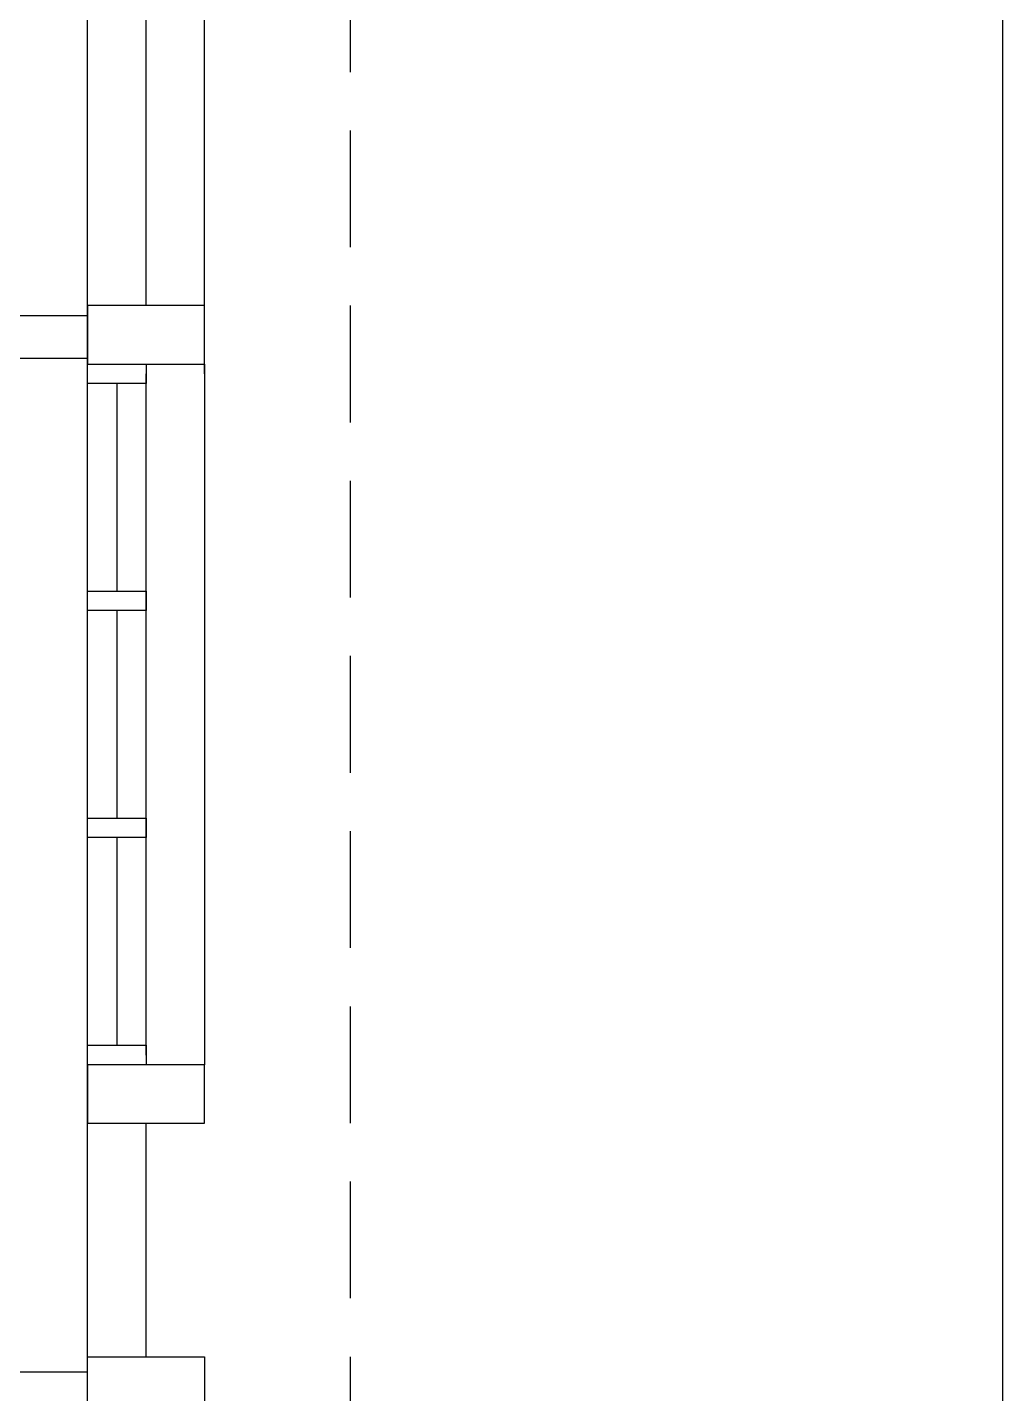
# Model space of a CAD drawing. Header units: inches. Extents: x 16928 to 514628, y -1471 to 241387.
# Drawn here: x 316713 to 319217, y 24336 to 27845 of the extents above; entities that cross this region are included whole.
import ezdxf

# ---------------------------------------------------------------- set-up
doc = ezdxf.new("R2010")
doc.units = ezdxf.units.IN
doc.header["$MEASUREMENT"] = 0
doc.linetypes.add('HIDDEN', pattern=[0.375, 0.25, -0.125])
for name, color, linetype in [('LW', 2, 'Continuous'), ('partition', 8, 'Continuous'), ('ROOF', 2, 'Continuous'), ('WALL', 1, 'Continuous'), ('WIN', 9, 'Continuous')]:
    doc.layers.add(name, color=color, linetype=linetype)

msp = doc.modelspace()

# ---------------------------------------------------------------- linework, layer by layer
at = {"layer": 'LW', "linetype": 'HIDDEN', "ltscale": 1200}
msp.add_line((317542.5, 21430.5), (317542.5, 28155.5), dxfattribs=at)
at = {"layer": 'LW'}
for p, q in [((317167.5, 26955.5), (317167.5, 28030.5)), ((317167.5, 26955.5), (317167.5, 28030.5)), ((317167.5, 26980.5), (317167.5, 25180.5)), ((317167.5, 26980.5), (317167.5, 25180.5))]:
    msp.add_line(p, q, dxfattribs=at)
at = {"layer": 'partition'}
for p, q in [((312142.5, 27105.5), (316867.5, 27105.5)), ((312142.5, 26995.5), (316867.5, 26995.5)), ((316867.5, 24390.5), (312142.5, 24390.5))]:
    msp.add_line(p, q, dxfattribs=at)
at = {"layer": 'ROOF', "linetype": 'Continuous', "ltscale": 2000}
msp.add_lwpolyline([(317542.5, 20955.5), (319217.5, 20955.5), (319217.5, 28155.5)], dxfattribs=at)
at = {"layer": 'WALL'}
for p, q in [((316867.5, 26980.5), (316867.5, 28030.5)), ((316867.5, 26980.5), (316867.5, 28030.5)), ((317017.5, 27130.5), (317017.5, 28030.5)), ((317017.5, 27130.5), (317017.5, 28030.5)), ((316867.5, 24280.5), (316867.5, 25180.5)), ((316867.5, 24280.5), (316867.5, 25180.5)), ((317017.5, 24430.5), (317017.5, 25030.5)), ((317017.5, 24430.5), (317017.5, 25030.5))]:
    msp.add_line(p, q, dxfattribs=at)
for points in [[(316867.5, 27130.5), (316867.5, 26980.5), (317167.5, 26980.5), (317167.5, 27130.5)], [(316867.5, 27130.5), (316867.5, 26980.5), (317167.5, 26980.5), (317167.5, 27130.5)], [(316867.5, 25180.5), (316867.5, 25030.5), (317167.5, 25030.5), (317167.5, 25180.5)], [(316867.5, 25180.5), (316867.5, 25030.5), (317167.5, 25030.5), (317167.5, 25180.5)], [(316867.5, 24280.5), (316867.5, 24430.5), (317167.5, 24430.5), (317167.5, 24280.5)], [(316867.5, 24280.5), (316867.5, 24430.5), (317167.5, 24430.5), (317167.5, 24280.5)]]:
    msp.add_lwpolyline(points, close=True, dxfattribs=at)
at = {"layer": 'WIN'}
for p, q in [((316867.5, 25180.5), (316867.5, 26980.5)), ((316867.5, 25180.5), (316867.5, 26980.5)), ((316867.5, 25180.5), (316867.5, 26980.5)), ((317017.5, 25205.5), (317017.5, 26955.5)), ((317017.5, 25205.5), (317017.5, 26955.5)), ((316942.5, 26930.5), (316942.5, 26397.2)), ((316942.5, 26930.5), (316942.5, 26397.2)), ((316942.5, 26930.5), (316942.5, 26397.2)), ((316942.5, 26347.2), (316942.5, 25813.9)), ((316942.5, 26347.2), (316942.5, 25813.9)), ((316942.5, 26347.2), (316942.5, 25813.9)), ((316942.5, 25763.9), (316942.5, 25230.5)), ((316942.5, 25763.9), (316942.5, 25230.5)), ((316942.5, 25763.9), (316942.5, 25230.5))]:
    msp.add_line(p, q, dxfattribs=at)
for points in [[(317017.5, 26980.5), (317017.5, 26930.5), (316867.5, 26930.5), (316867.5, 26980.5)], [(317017.5, 26980.5), (317017.5, 26930.5), (316867.5, 26930.5), (316867.5, 26980.5)], [(317017.5, 26397.2), (317017.5, 26347.2), (316867.5, 26347.2), (316867.5, 26397.2)], [(317017.5, 26397.2), (317017.5, 26347.2), (316867.5, 26347.2), (316867.5, 26397.2)], [(317017.5, 25813.9), (317017.5, 25763.9), (316867.5, 25763.9), (316867.5, 25813.9)], [(317017.5, 25813.9), (317017.5, 25763.9), (316867.5, 25763.9), (316867.5, 25813.9)], [(317017.5, 25230.5), (317017.5, 25180.5), (316867.5, 25180.5), (316867.5, 25230.5)], [(317017.5, 25230.5), (317017.5, 25180.5), (316867.5, 25180.5), (316867.5, 25230.5)]]:
    msp.add_lwpolyline(points, close=True, dxfattribs=at)

doc.saveas('drawing.dxf')
